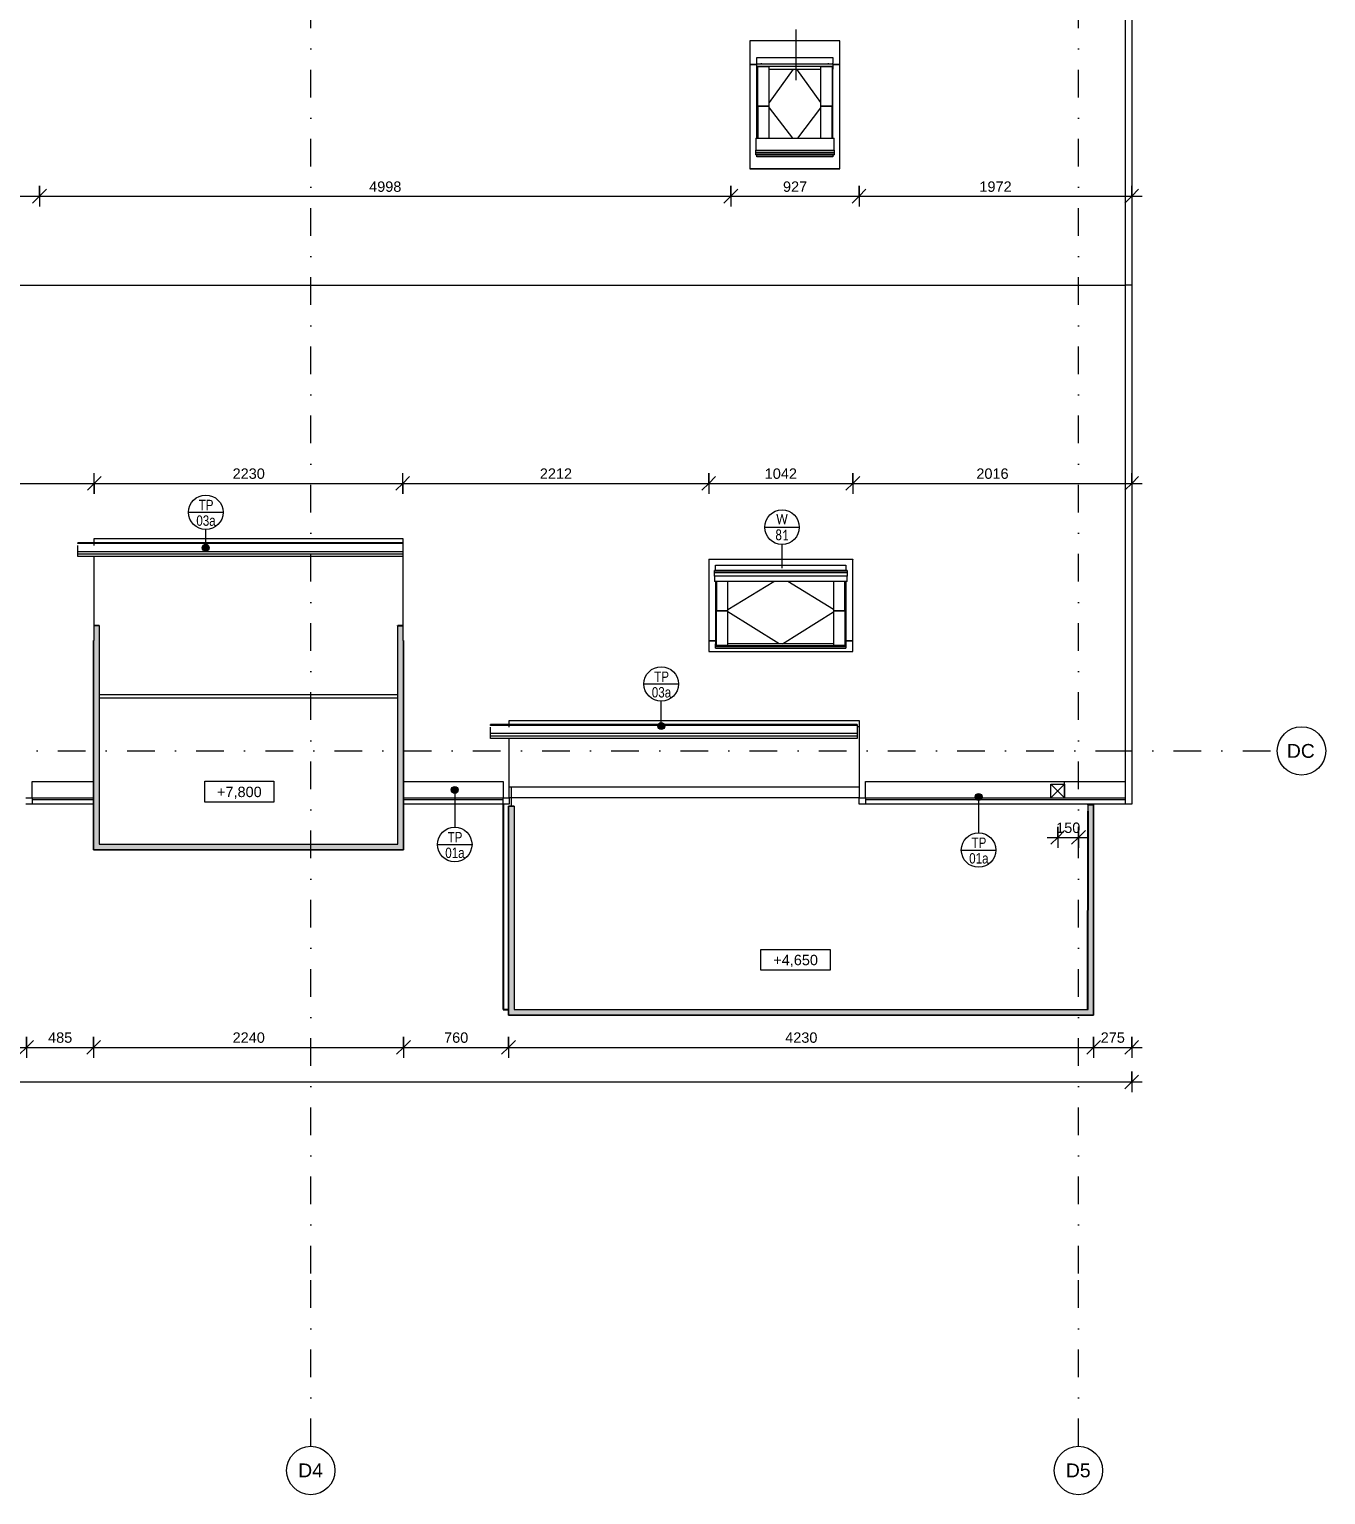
# Model space of a CAD drawing. Header units: millimetres. Extents: x -8084 to 32272, y -1655 to 72403.
# Drawn here: x 14313 to 23686, y 51803 to 62397 of the extents above; entities that cross this region are included whole.
import ezdxf

# ---------------------------------------------------------------- set-up
doc = ezdxf.new("R2010")
doc.units = ezdxf.units.MM
doc.linetypes.add('HA_DashDot_10mm-S3mm', pattern=[500, 200, -150, 0, -150])
for name, color, linetype, lineweight in [('A-____-____-DIMS', 9, 'Continuous', 5), ('A-____-____-DIMS-50', 9, 'Continuous', 5), ('A-AREA-____-OTLN', 9, 'Continuous', 25), ('A-FLOR-____-OTLN', 9, 'Continuous', 9), ('A-FLOR-HRAL-OTLN', 9, 'Continuous', 9), ('A-GENM-____-IDEN', 9, 'Continuous', 9), ('A-GENM-____-OTLN', 9, 'Continuous', 9), ('A-GLAZ-____-IDEN', 9, 'Continuous', 9), ('A-GLAZ-____-OTLN', 9, 'Continuous', 5), ('A-ROOF-____-OTLN', 9, 'Continuous', 9), ('A-WALL-____-OTLN', 9, 'Continuous', 9), ('G-____-____-DIMS', 9, 'Continuous', 5), ('M-HVAC-DUCT-OTLN', 9, 'Continuous', 9), ('S-GRID-____-IDEN', 9, 'Continuous', 9), ('S-GRID-____-OTLN', 9, 'Continuous', 5)]:
    doc.layers.add(name, color=color, linetype=linetype, lineweight=lineweight)
doc.styles.add('Arial', font='arial.ttf', dxfattribs={"height": 100})
doc.styles.add('Arial_1', font='arial.ttf', dxfattribs={"height": 75})
doc.styles.add('Arial_2', font='arial.ttf', dxfattribs={"width": 0.8, "height": 75})
doc.styles.add('Calibri', font='calibri.ttf', dxfattribs={"width": 0.8, "height": 75})
doc.dimstyles.new('Inner_Dimensions', dxfattribs={"dimscale": 304.8, "dimtxt": 76.519455, "dimasz": 0.328084, "dimexe": 0.246063, "dimexo": 0.0625, "dimgap": 0.032808, "dimtad": 1, "dimdec": 0, "dimzin": 0, "dimdsep": 46, "dimtxsty": 'Arial_1', "dimblk1": 'OBLIQUE', "dimblk2": 'OBLIQUE', "dimsah": 1, "dimcen": 0.09, "dimdle": 0.246063, "dimazin": 0, "dimtfac": 1, "dimtdec": 4, "dimtix": 1, "dimtmove": 0, "dimatfit": 3, "dimfxl": 0.246063, "dimfxlon": 1, "dimtvp": 1, "dimtolj": 1, "dimtzin": 0, "dimlwd": 9, "dimlwe": 9, "dimarcsym": 2})
doc.dimstyles.new('Inner_Dimensions_1', dxfattribs={"dimscale": 304.8, "dimtxt": 76.519455, "dimasz": 0.328084, "dimexe": 0.246063, "dimexo": 0.0625, "dimgap": 0.032808, "dimtad": 1, "dimdec": 0, "dimzin": 0, "dimdsep": 46, "dimtxsty": 'Arial_1', "dimblk1": 'OBLIQUE', "dimblk2": 'OBLIQUE', "dimsah": 1, "dimcen": 0.09, "dimdle": 0.246063, "dimazin": 0, "dimtfac": 1, "dimtdec": 4, "dimtix": 1, "dimtmove": 2, "dimatfit": 3, "dimfxl": 0.246063, "dimfxlon": 1, "dimtvp": 1, "dimtolj": 1, "dimtzin": 0, "dimlwd": 9, "dimlwe": 9, "dimarcsym": 2})

# ---------------------------------------------------------------- blocks, each defined once
blk = doc.blocks.new('Top Rail Type - Top Rail_Internal_-1448822-DPS_STŘECHA-D')
at = {"layer": 'A-FLOR-HRAL-OTLN'}
for points in [[(22008, 55270), (22008, 56790), (21968, 56790), (21968, 55310)], [(17778, 55270), (17818, 55310), (17818, 56780), (17778, 56780), (17778, 56105)], [(22008, 55270), (21968, 55310), (17818, 55310), (17778, 55270), (19614, 55270)]]:
    blk.add_hatch(color=256, dxfattribs=at).paths.add_polyline_path(points)
for p, q in [((21968, 56790), (22008, 56790)), ((21968, 55310), (21968, 56790)), ((22008, 56790), (22008, 55270)), ((17778, 56780), (17818, 56780)), ((17778, 55270), (17778, 56780)), ((17818, 56780), (17818, 55310)), ((17818, 55310), (21968, 55310)), ((22008, 55270), (17778, 55270))]:
    blk.add_line(p, q, dxfattribs=at)
blk = doc.blocks.new('Top Rail Type - Top Rail_Internal_-V4-DPS_STŘECHA-D')
at = {"layer": 'A-FLOR-HRAL-OTLN'}
for p, q in [((21968, 56790), (22008, 56790)), ((21968, 55310), (21968, 56790)), ((22008, 55270), (22008, 56790)), ((17818, 56780), (17778, 56780)), ((17778, 56780), (17778, 55270)), ((17818, 56780), (17818, 55310)), ((17818, 55310), (21968, 55310)), ((17778, 55270), (22008, 55270))]:
    blk.add_line(p, q, dxfattribs=at)
blk = doc.blocks.new('Top Rail Type - Top Rail_Internal_-1449002-DPS_STŘECHA-D')
at = {"layer": 'A-FLOR-HRAL-OTLN'}
for points in [[(14778, 56465), (14818, 56505), (14818, 58087), (14783, 58087), (14783, 57979), (14778, 57979), (14778, 56820)], [(17018, 56465), (17018, 57979), (17013, 57979), (17013, 58085), (16978, 58085), (16978, 56505)], [(14804, 56465), (17018, 56465), (16978, 56505), (14818, 56505), (14778, 56465)]]:
    blk.add_hatch(color=256, dxfattribs=at).paths.add_polyline_path(points)
for p, q in [((14783, 58087), (14818, 58087)), ((14818, 58087), (14818, 56505)), ((16978, 58085), (17013, 58085)), ((16978, 56505), (16978, 58085)), ((14778, 56465), (14778, 57979)), ((17018, 57979), (17018, 56465)), ((14818, 56505), (16978, 56505)), ((17018, 56465), (14778, 56465))]:
    blk.add_line(p, q, dxfattribs=at)
blk = doc.blocks.new('Top Rail Type - Top Rail_Internal_-V7-DPS_STŘECHA-D')
at = {"layer": 'A-FLOR-HRAL-OTLN'}
for p, q in [((14818, 58087), (14783, 58087)), ((14818, 58087), (14818, 56505)), ((16978, 58085), (17013, 58085)), ((16978, 56505), (16978, 58085)), ((14778, 57979), (14778, 56465)), ((17018, 56465), (17018, 57979)), ((14818, 56505), (16978, 56505)), ((14778, 56465), (17018, 56465))]:
    blk.add_line(p, q, dxfattribs=at)
blk = doc.blocks.new('HA_GM_Gutter_Balcony - HA_GM_Gutter_Facade TP03-1638688-DPS_STŘECHA-D')
at = {"layer": 'A-GENM-____-OTLN'}
for p, q in [((0, 8), (0, 25)), ((0, 25), (2650, 25)), ((0, -10), (0, 8)), ((0, 8), (2650, 8)), ((2650, 25), (2650, 8)), ((2650, 8), (2650, -10)), ((0, -70), (0, -10)), ((0, -10), (2650, -10)), ((0, -75), (0, -70)), ((0, -70), (2650, -70)), ((0, -75), (2650, -75)), ((2650, -10), (2650, -56)), ((2650, -70), (2650, -75))]:
    blk.add_line(p, q, dxfattribs=at)
blk = doc.blocks.new('HA_GM_Gutter_Balcony - HA_GM_Gutter_Facade TP03-1639428-DPS_STŘECHA-D')
at = {"layer": 'A-GENM-____-OTLN'}
for p, q in [((0, 8), (0, 25)), ((0, 25), (2350, 25)), ((0, -10), (0, 8)), ((0, 8), (2350, 8)), ((2350, 25), (2350, 8)), ((2350, 8), (2350, -10)), ((0, -56), (0, -10)), ((0, -10), (2350, -10)), ((0, -75), (0, -70)), ((0, -70), (2350, -70)), ((0, -75), (2350, -75)), ((2350, -10), (2350, -56)), ((2350, -70), (2350, -75))]:
    blk.add_line(p, q, dxfattribs=at)
blk = doc.blocks.new('Roof-Windows_VELUX_GLL_1061 - CK02-1755538-DPS_STŘECHA-D')
at = {"layer": 'A-GLAZ-____-OTLN'}
for p, q in [((-3995, 62313), (-3995, 62142)), ((-3345, 62313), (-3995, 62313)), ((-3345, 62142), (-3345, 62313)), ((-3945, 62192), (-3395, 62192)), ((-3945, 62191), (-3945, 62192)), ((-3945, 62153), (-3945, 62191)), ((-3395, 62192), (-3395, 62191)), ((-3395, 62191), (-3395, 62153)), ((-3995, 62142), (-3995, 61389)), ((-3945, 62142), (-3995, 62142)), ((-3995, 62142), (-3945, 62142)), ((-3945, 62146), (-3945, 62153)), ((-3945, 62131), (-3945, 62146)), ((-3945, 62146), (-3395, 62146)), ((-3945, 62123), (-3945, 62131)), ((-3945, 62131), (-3395, 62131)), ((-3945, 62109), (-3945, 62123)), ((-3945, 62109), (-3939, 62109)), ((-3945, 61609), (-3945, 62109)), ((-3939, 62128), (-3855, 62128)), ((-3939, 61842), (-3939, 62128)), ((-3912, 62146), (-3912, 62153)), ((-3855, 61842), (-3855, 62128)), ((-3855, 62109), (-3485, 62109)), ((-3682, 62109), (-3855, 61867)), ((-3658, 62109), (-3485, 61867)), ((-3485, 62128), (-3401, 62128)), ((-3485, 62128), (-3485, 61842)), ((-3428, 62146), (-3428, 62153)), ((-3401, 62128), (-3401, 61842)), ((-3401, 62109), (-3395, 62109)), ((-3395, 62146), (-3395, 62153)), ((-3395, 62146), (-3395, 62131)), ((-3345, 62142), (-3395, 62142)), ((-3395, 62142), (-3345, 62142)), ((-3395, 62131), (-3395, 62123)), ((-3395, 62123), (-3395, 62109)), ((-3395, 61609), (-3395, 62109)), ((-3345, 61389), (-3345, 62142)), ((-3855, 61842), (-3939, 61842)), ((-3939, 61842), (-3855, 61842)), ((-3939, 61842), (-3939, 61609)), ((-3855, 61609), (-3855, 61842)), ((-3855, 61829), (-3688, 61609)), ((-3485, 61829), (-3652, 61609)), ((-3401, 61842), (-3485, 61842)), ((-3485, 61842), (-3401, 61842)), ((-3485, 61842), (-3485, 61609)), ((-3401, 61609), (-3401, 61842)), ((-3953, 61609), (-3387, 61609)), ((-3953, 61609), (-3953, 61522)), ((-3387, 61522), (-3387, 61609)), ((-3953, 61522), (-3387, 61522)), ((-3953, 61509), (-3953, 61522)), ((-3953, 61497), (-3953, 61509)), ((-3953, 61509), (-3387, 61509)), ((-3953, 61490), (-3953, 61497)), ((-3953, 61497), (-3387, 61497)), ((-3953, 61490), (-3387, 61490)), ((-3945, 61475), (-3945, 61490)), ((-3395, 61475), (-3945, 61475)), ((-3395, 61490), (-3395, 61475)), ((-3387, 61522), (-3387, 61509)), ((-3387, 61509), (-3387, 61497)), ((-3387, 61497), (-3387, 61490)), ((-3995, 61389), (-3345, 61389)), ((-3995, 61387), (-3995, 61389)), ((-3345, 61387), (-3995, 61387)), ((-3345, 61387), (-3345, 61389))]:
    blk.add_line(p, q, dxfattribs=at)
blk = doc.blocks.new('Roof-Windows_VELUX_GLL_1061 - PK08-1755427-DPS_STŘECHA-D')
at = {"layer": 'A-GLAZ-____-OTLN'}
for p, q in [((19225, 58567), (20267, 58567)), ((19225, 58567), (19225, 58563)), ((20267, 58563), (19225, 58563)), ((19225, 58563), (19225, 57977)), ((19267, 58472), (19267, 58485)), ((20225, 58485), (19267, 58485)), ((19275, 58524), (20217, 58524)), ((19275, 58485), (19275, 58524)), ((20217, 58524), (20217, 58485)), ((20225, 58485), (20225, 58472)), ((20267, 58567), (20267, 58563)), ((20267, 57977), (20267, 58563)), ((19267, 58467), (19267, 58472)), ((20225, 58472), (19267, 58472)), ((19267, 58443), (19267, 58467)), ((20225, 58467), (19267, 58467)), ((20225, 58443), (19267, 58443)), ((19267, 58443), (19267, 58404)), ((20225, 58404), (19267, 58404)), ((19275, 58404), (19275, 57953)), ((19281, 58404), (19281, 58192)), ((19364, 58202), (19695, 58404)), ((19364, 58192), (19364, 58404)), ((20127, 58202), (19796, 58404)), ((20127, 58404), (20127, 58192)), ((20210, 58192), (20210, 58404)), ((20217, 58404), (20217, 57953)), ((20225, 58472), (20225, 58467)), ((20225, 58467), (20225, 58443)), ((20225, 58404), (20225, 58443)), ((19281, 58192), (19364, 58192)), ((19281, 57941), (19281, 58192)), ((19364, 58192), (19281, 58192)), ((19364, 57941), (19364, 58192)), ((19734, 57953), (19364, 58185)), ((19758, 57953), (20127, 58185)), ((20127, 58192), (20210, 58192)), ((20127, 58192), (20127, 57941)), ((20210, 58192), (20127, 58192)), ((20210, 58192), (20210, 57941)), ((19225, 57977), (19275, 57977)), ((19275, 57977), (19225, 57977)), ((19225, 57977), (19225, 57899)), ((19275, 57945), (19275, 57953)), ((19281, 57953), (19275, 57953)), ((20127, 57953), (19364, 57953)), ((20217, 57953), (20210, 57953)), ((20217, 57977), (20267, 57977)), ((20267, 57977), (20217, 57977)), ((20217, 57953), (20217, 57945)), ((20267, 57899), (20267, 57977)), ((19225, 57899), (20267, 57899)), ((19275, 57940), (19275, 57945)), ((19275, 57933), (19275, 57940)), ((20217, 57940), (19275, 57940)), ((19275, 57924), (19275, 57933)), ((20217, 57933), (19275, 57933)), ((19275, 57924), (20217, 57924)), ((19364, 57941), (19281, 57941)), ((20210, 57941), (20127, 57941)), ((20217, 57945), (20217, 57940)), ((20217, 57940), (20217, 57933)), ((20217, 57933), (20217, 57924))]:
    blk.add_line(p, q, dxfattribs=at)
blk = doc.blocks.new('Grid - Radius 3_5mm-353793-DPS_STŘECHA-D')
at = {"layer": 'S-GRID-____-IDEN'}
blk.add_circle((0, 0), 3.5, dxfattribs=at)
blk = doc.blocks.new('Spot Elevations - Generic-448778-DPS_STŘECHA-D')
at = {"layer": 'G-____-____-DIMS', "lineweight": 9}
for p, q in [((-5, 0), (-5, 3)), ((-5, 3), (5, 3)), ((5, 3), (5, 0)), ((5, 0), (-5, 0))]:
    blk.add_line(p, q, dxfattribs=at)
blk = doc.blocks.new('HA_TAG_WD - Type Mark-1512533-DPS_STŘECHA-D')
at = {"layer": 'A-GLAZ-____-IDEN'}
blk.add_line((-2.5, 0), (2.5, 0), dxfattribs=at)
blk.add_circle((0, 0), 2.5, dxfattribs=at)
blk = doc.blocks.new('DIMBLOCK24-DPS_STŘECHA-D')
at = {"layer": 'A-____-____-DIMS-50', "lineweight": 9}
for p, q in [((13460, 61265), (13460, 61115)), ((13460, 61190), (13460, 61265)), ((13460, 61190), (13510, 61240)), ((14387, 61265), (14387, 61115)), ((14387, 61190), (14387, 61265)), ((14387, 61190), (14437, 61240)), ((13460, 61190), (13410, 61140)), ((13460, 61190), (14387, 61190)), ((14387, 61190), (14337, 61140))]:
    blk.add_line(p, q, dxfattribs=at)
at = {"layer": 'A-____-____-DIMS-50', "color": 0, "lineweight": 9, "insert": (13837, 61297), "char_height": 75, "width": 207.66, "attachment_point": 1, "line_spacing_factor": 0.941778, "style": 'Arial_1'}
blk.add_mtext('927', dxfattribs=at)
blk = doc.blocks.new('_Oblique')
at = {"color": 0, "linetype": 'ByBlock', "lineweight": -2}
blk.add_line((-0.5, -0.5), (0.5, 0.5), dxfattribs=at)
blk = doc.blocks.new('DIMBLOCK25-DPS_STŘECHA-D')
at = {"layer": 'A-____-____-DIMS-50', "lineweight": 9}
for p, q in [((14387, 61265), (14387, 61115)), ((14387, 61190), (14387, 61265)), ((14387, 61190), (14437, 61240)), ((19385, 61265), (19385, 61115)), ((19385, 61190), (19385, 61265)), ((19385, 61190), (19435, 61240)), ((14387, 61190), (14337, 61140)), ((14387, 61190), (19385, 61190)), ((19385, 61190), (19335, 61140))]:
    blk.add_line(p, q, dxfattribs=at)
at = {"layer": 'A-____-____-DIMS-50', "color": 0, "lineweight": 9, "insert": (16770, 61297), "char_height": 75, "width": 276.88, "attachment_point": 1, "line_spacing_factor": 0.941778, "style": 'Arial_1'}
blk.add_mtext('4998', dxfattribs=at)
blk = doc.blocks.new('DIMBLOCK26-DPS_STŘECHA-D')
at = {"layer": 'A-____-____-DIMS-50', "lineweight": 9}
for p, q in [((19385, 61265), (19385, 61115)), ((19385, 61190), (19385, 61265)), ((19385, 61190), (19435, 61240)), ((20312, 61265), (20312, 61115)), ((20312, 61190), (20312, 61265)), ((20312, 61190), (20362, 61240)), ((19385, 61190), (19335, 61140)), ((19385, 61190), (20312, 61190)), ((20312, 61190), (20262, 61140))]:
    blk.add_line(p, q, dxfattribs=at)
at = {"layer": 'A-____-____-DIMS-50', "color": 0, "lineweight": 9, "insert": (19762, 61297), "char_height": 75, "width": 207.66, "attachment_point": 1, "line_spacing_factor": 0.941778, "style": 'Arial_1'}
blk.add_mtext('927', dxfattribs=at)
blk = doc.blocks.new('DIMBLOCK27-DPS_STŘECHA-D')
at = {"layer": 'A-____-____-DIMS-50', "lineweight": 9}
for p, q in [((20312, 61265), (20312, 61115)), ((20312, 61190), (20312, 61265)), ((20312, 61190), (20362, 61240)), ((22283, 61265), (22283, 61115)), ((22283, 61190), (22283, 61265)), ((22283, 61190), (22333, 61240)), ((20312, 61190), (20262, 61140)), ((20312, 61190), (22358, 61190)), ((22283, 61190), (22233, 61140))]:
    blk.add_line(p, q, dxfattribs=at)
at = {"layer": 'A-____-____-DIMS-50', "color": 0, "lineweight": 9, "insert": (21182, 61297), "char_height": 75, "width": 276.88, "attachment_point": 1, "line_spacing_factor": 0.941778, "style": 'Arial_1'}
blk.add_mtext('1972', dxfattribs=at)
blk = doc.blocks.new('DIMBLOCK39-DPS_STŘECHA-D')
at = {"layer": 'A-____-____-DIMS-50', "lineweight": 9}
for p, q in [((12297, 59114), (12247, 59064)), ((12297, 59189), (12297, 59039)), ((12297, 59114), (12297, 59189)), ((12297, 59114), (12347, 59164)), ((12297, 59114), (14783, 59114)), ((14783, 59114), (14733, 59064)), ((14783, 59039), (14783, 59189)), ((14783, 59114), (14833, 59164)), ((14783, 59114), (14783, 59039))]:
    blk.add_line(p, q, dxfattribs=at)
at = {"layer": 'A-____-____-DIMS-50', "color": 0, "lineweight": 9, "insert": (13425, 59222), "char_height": 75, "width": 276.88, "attachment_point": 1, "line_spacing_factor": 0.941778, "style": 'Arial_1'}
blk.add_mtext('2486', dxfattribs=at)
blk = doc.blocks.new('DIMBLOCK40-DPS_STŘECHA-D')
at = {"layer": 'A-____-____-DIMS-50', "lineweight": 9}
for p, q in [((14783, 59114), (14733, 59064)), ((14783, 59039), (14783, 59189)), ((14783, 59114), (14833, 59164)), ((14783, 59114), (17013, 59114)), ((14783, 59114), (14783, 59039)), ((17013, 59114), (16963, 59064)), ((17013, 59039), (17013, 59189)), ((17013, 59114), (17063, 59164)), ((17013, 59114), (17013, 59039))]:
    blk.add_line(p, q, dxfattribs=at)
at = {"layer": 'A-____-____-DIMS-50', "color": 0, "lineweight": 9, "insert": (15783, 59222), "char_height": 75, "width": 276.88, "attachment_point": 1, "line_spacing_factor": 0.941778, "style": 'Arial_1'}
blk.add_mtext('2230', dxfattribs=at)
blk = doc.blocks.new('DIMBLOCK41-DPS_STŘECHA-D')
at = {"layer": 'A-____-____-DIMS-50', "lineweight": 9}
for p, q in [((17013, 59114), (16963, 59064)), ((17013, 59039), (17013, 59189)), ((17013, 59114), (17063, 59164)), ((17013, 59114), (19225, 59114)), ((17013, 59114), (17013, 59039)), ((19225, 59114), (19175, 59064)), ((19225, 59189), (19225, 59039)), ((19225, 59114), (19225, 59189)), ((19225, 59114), (19275, 59164))]:
    blk.add_line(p, q, dxfattribs=at)
at = {"layer": 'A-____-____-DIMS-50', "color": 0, "lineweight": 9, "insert": (18004, 59222), "char_height": 75, "width": 276.88, "attachment_point": 1, "line_spacing_factor": 0.941778, "style": 'Arial_1'}
blk.add_mtext('2212', dxfattribs=at)
blk = doc.blocks.new('DIMBLOCK42-DPS_STŘECHA-D')
at = {"layer": 'A-____-____-DIMS-50', "lineweight": 9}
for p, q in [((19225, 59114), (19175, 59064)), ((19225, 59189), (19225, 59039)), ((19225, 59114), (19225, 59189)), ((19225, 59114), (19275, 59164)), ((19225, 59114), (20267, 59114)), ((20267, 59114), (20217, 59064)), ((20267, 59189), (20267, 59039)), ((20267, 59114), (20267, 59189)), ((20267, 59114), (20317, 59164))]:
    blk.add_line(p, q, dxfattribs=at)
at = {"layer": 'A-____-____-DIMS-50', "color": 0, "lineweight": 9, "insert": (19630, 59222), "char_height": 75, "width": 276.88, "attachment_point": 1, "line_spacing_factor": 0.941778, "style": 'Arial_1'}
blk.add_mtext('1042', dxfattribs=at)
blk = doc.blocks.new('DIMBLOCK43-DPS_STŘECHA-D')
at = {"layer": 'A-____-____-DIMS-50', "lineweight": 9}
for p, q in [((20267, 59114), (20217, 59064)), ((20267, 59189), (20267, 59039)), ((20267, 59114), (20267, 59189)), ((20267, 59114), (20317, 59164)), ((20267, 59114), (22358, 59114)), ((22283, 59114), (22233, 59064)), ((22283, 59189), (22283, 59039)), ((22283, 59114), (22283, 59189)), ((22283, 59114), (22333, 59164))]:
    blk.add_line(p, q, dxfattribs=at)
at = {"layer": 'A-____-____-DIMS-50', "color": 0, "lineweight": 9, "insert": (21160, 59222), "char_height": 75, "width": 276.88, "attachment_point": 1, "line_spacing_factor": 0.941778, "style": 'Arial_1'}
blk.add_mtext('2016', dxfattribs=at)
blk = doc.blocks.new('DIMBLOCK53-DPS_STŘECHA-D')
at = {"layer": 'A-____-____-DIMS-50', "lineweight": 9}
for p, q in [((9978, 55112), (9978, 54962)), ((9978, 55037), (9978, 55112)), ((14293, 55112), (14293, 54962)), ((14293, 55037), (14293, 55112)), ((9978, 55037), (9928, 54987)), ((9978, 55037), (10028, 55087)), ((9978, 55037), (14293, 55037)), ((14293, 55037), (14243, 54987)), ((14293, 55037), (14343, 55087))]:
    blk.add_line(p, q, dxfattribs=at)
at = {"layer": 'A-____-____-DIMS-50', "color": 0, "lineweight": 9, "insert": (12020, 55145), "char_height": 75, "width": 276.88, "attachment_point": 1, "line_spacing_factor": 0.941778, "style": 'Arial_1'}
blk.add_mtext('4315', dxfattribs=at)
blk = doc.blocks.new('DIMBLOCK54-DPS_STŘECHA-D')
at = {"layer": 'A-____-____-DIMS-50', "lineweight": 9}
for p, q in [((14293, 55112), (14293, 54962)), ((14293, 55037), (14293, 55112)), ((14778, 55112), (14778, 54962)), ((14778, 55037), (14778, 55112)), ((14293, 55037), (14243, 54987)), ((14293, 55037), (14343, 55087)), ((14293, 55037), (14778, 55037)), ((14778, 55037), (14728, 54987)), ((14778, 55037), (14828, 55087))]:
    blk.add_line(p, q, dxfattribs=at)
at = {"layer": 'A-____-____-DIMS-50', "color": 0, "lineweight": 9, "insert": (14449, 55145), "char_height": 75, "width": 207.66, "attachment_point": 1, "line_spacing_factor": 0.941778, "style": 'Arial_1'}
blk.add_mtext('485', dxfattribs=at)
blk = doc.blocks.new('DIMBLOCK55-DPS_STŘECHA-D')
at = {"layer": 'A-____-____-DIMS-50', "lineweight": 9}
for p, q in [((14778, 55112), (14778, 54962)), ((14778, 55037), (14778, 55112)), ((17018, 55112), (17018, 54962)), ((17018, 55037), (17018, 55112)), ((14778, 55037), (14728, 54987)), ((14778, 55037), (14828, 55087)), ((14778, 55037), (17018, 55037)), ((17018, 55037), (16968, 54987)), ((17018, 55037), (17068, 55087))]:
    blk.add_line(p, q, dxfattribs=at)
at = {"layer": 'A-____-____-DIMS-50', "color": 0, "lineweight": 9, "insert": (15783, 55145), "char_height": 75, "width": 276.88, "attachment_point": 1, "line_spacing_factor": 0.941778, "style": 'Arial_1'}
blk.add_mtext('2240', dxfattribs=at)
blk = doc.blocks.new('DIMBLOCK56-DPS_STŘECHA-D')
at = {"layer": 'A-____-____-DIMS-50', "lineweight": 9}
for p, q in [((17018, 55112), (17018, 54962)), ((17018, 55037), (17018, 55112)), ((17778, 55112), (17778, 54962)), ((17778, 55037), (17778, 55112)), ((17018, 55037), (16968, 54987)), ((17018, 55037), (17068, 55087)), ((17018, 55037), (17778, 55037)), ((17778, 55037), (17728, 54987)), ((17778, 55037), (17828, 55087))]:
    blk.add_line(p, q, dxfattribs=at)
at = {"layer": 'A-____-____-DIMS-50', "color": 0, "lineweight": 9, "insert": (17312, 55145), "char_height": 75, "width": 207.66, "attachment_point": 1, "line_spacing_factor": 0.941778, "style": 'Arial_1'}
blk.add_mtext('760', dxfattribs=at)
blk = doc.blocks.new('DIMBLOCK57-DPS_STŘECHA-D')
at = {"layer": 'A-____-____-DIMS-50', "lineweight": 9}
for p, q in [((17778, 55112), (17778, 54962)), ((17778, 55037), (17778, 55112)), ((22008, 55112), (22008, 54962)), ((22008, 55037), (22008, 55112)), ((17778, 55037), (17728, 54987)), ((17778, 55037), (17828, 55087)), ((17778, 55037), (22008, 55037)), ((22008, 55037), (21958, 54987)), ((22008, 55037), (22058, 55087))]:
    blk.add_line(p, q, dxfattribs=at)
at = {"layer": 'A-____-____-DIMS-50', "color": 0, "lineweight": 9, "insert": (19778, 55145), "char_height": 75, "width": 276.88, "attachment_point": 1, "line_spacing_factor": 0.941778, "style": 'Arial_1'}
blk.add_mtext('4230', dxfattribs=at)
blk = doc.blocks.new('DIMBLOCK58-DPS_STŘECHA-D')
at = {"layer": 'A-____-____-DIMS-50', "lineweight": 9}
for p, q in [((22008, 55112), (22008, 54962)), ((22008, 55037), (22008, 55112)), ((22283, 55112), (22283, 54962)), ((22283, 55037), (22283, 55112)), ((22008, 55037), (21958, 54987)), ((22008, 55037), (22058, 55087)), ((22008, 55037), (22358, 55037)), ((22283, 55037), (22233, 54987)), ((22283, 55037), (22333, 55087))]:
    blk.add_line(p, q, dxfattribs=at)
at = {"layer": 'A-____-____-DIMS-50', "color": 0, "lineweight": 9, "insert": (22059, 55145), "char_height": 75, "width": 207.66, "attachment_point": 1, "line_spacing_factor": 0.941778, "style": 'Arial_1'}
blk.add_mtext('275', dxfattribs=at)
blk = doc.blocks.new('DIMBLOCK59-DPS_STŘECHA-D')
at = {"layer": 'A-____-____-DIMS-50', "lineweight": 9}
for p, q in [((-5862, 54787), (22358, 54787)), ((-5787, 54787), (-5837, 54737)), ((-5787, 54862), (-5787, 54712)), ((-5787, 54787), (-5787, 54862)), ((-5787, 54787), (-5737, 54837)), ((22283, 54787), (22233, 54737)), ((22283, 54862), (22283, 54712)), ((22283, 54787), (22283, 54862)), ((22283, 54787), (22333, 54837))]:
    blk.add_line(p, q, dxfattribs=at)
at = {"layer": 'A-____-____-DIMS-50', "color": 0, "lineweight": 9, "insert": (8275, 54895), "char_height": 75, "width": 346.1, "attachment_point": 1, "line_spacing_factor": 0.941778, "style": 'Arial_1'}
blk.add_mtext('28070', dxfattribs=at)
blk = doc.blocks.new('HA_TAG_GM_Products - Generic-588599-DPS_STŘECHA-D')
at = {"layer": 'A-GENM-____-IDEN'}
blk.add_line((-2.5, 0), (2.5, 0), dxfattribs=at)
blk.add_circle((0, 0), 2.5, dxfattribs=at)
blk = doc.blocks.new('DIMBLOCK66-DPS_STŘECHA-D')
at = {"layer": 'A-____-____-DIMS-50', "lineweight": 9}
for p, q in [((21748, 56630), (21748, 56480)), ((21748, 56555), (21748, 56630)), ((21748, 56555), (21798, 56605)), ((21898, 56630), (21898, 56480)), ((21898, 56555), (21898, 56630)), ((21898, 56555), (21948, 56605)), ((21673, 56555), (21973, 56555)), ((21748, 56555), (21698, 56505)), ((21898, 56555), (21848, 56505))]:
    blk.add_line(p, q, dxfattribs=at)
at = {"layer": 'A-____-____-DIMS-50', "color": 0, "lineweight": 9, "insert": (21737, 56662), "char_height": 75, "width": 207.66, "attachment_point": 1, "line_spacing_factor": 0.941778, "style": 'Arial_1'}
blk.add_mtext('150', dxfattribs=at)

msp = doc.modelspace()

# ---------------------------------------------------------------- hatches: boundary and pattern name
at = {"layer": 'A-GENM-____-IDEN'}
h = msp.add_hatch(color=256, dxfattribs=at)
edge = h.paths.add_edge_path()
edge.add_arc((15589, 58648.8), 25, 0, 360)
h = msp.add_hatch(color=256, dxfattribs=at)
edge = h.paths.add_edge_path()
edge.add_arc((18881.9, 57359.1), 25, 0, 360)
h = msp.add_hatch(color=256, dxfattribs=at)
edge = h.paths.add_edge_path()
edge.add_arc((17388.8, 56898.4), 25, 0, 360)
h = msp.add_hatch(color=256, dxfattribs=at)
edge = h.paths.add_edge_path()
edge.add_arc((21176.4, 56847.1), 25, 0, 360)

# ---------------------------------------------------------------- linework, layer by layer
at = {"layer": 'A-AREA-____-OTLN'}
for p, q in [((16978.2, 58084.9), (16978.2, 58087.2)), ((16978.2, 58087.2), (17013.2, 58087.2)), ((17738.2, 56794.9), (17738.2, 55309.9)), ((21968.2, 56789.9), (21968.2, 56794.9)), ((21966.2, 55309.9), (21968.2, 56743.4)), ((17738.2, 55309.9), (17778.2, 55309.9))]:
    msp.add_line(p, q, dxfattribs=at)
at = {"layer": 'A-FLOR-____-OTLN'}
for p, q in [((16978.2, 57584.9), (14818.2, 57584.9)), ((14818.2, 57564.9), (16978.2, 57564.9)), ((17783.2, 56919.9), (20313.2, 56919.9)), ((17798.2, 56779.9), (17798.2, 56919.9)), ((20313.2, 56839.9), (17783.2, 56839.9)), ((21988.2, 56789.9), (21988.2, 56794.9))]:
    msp.add_line(p, q, dxfattribs=at)
at = {"layer": 'A-GENM-____-IDEN'}
for p, q in [((15589, 58648.8), (15589, 58780.1)), ((18881.9, 57359.1), (18881.9, 57539)), ((17388.8, 56898.4), (17388.8, 56628.5)), ((21176.4, 56847.1), (21176.4, 56588.5))]:
    msp.add_line(p, q, dxfattribs=at)
for centre in [(15589, 58648.8), (18881.9, 57359.1), (17388.8, 56898.4), (21176.4, 56847.1)]:
    msp.add_circle(centre, 25, dxfattribs=at)
at = {"layer": 'A-GLAZ-____-IDEN'}
for p, q in [((19857.1, 62029.6), (19857.1, 62395.7)), ((19755.2, 58501.3), (19755.2, 58669.9))]:
    msp.add_line(p, q, dxfattribs=at)
at = {"layer": 'A-ROOF-____-OTLN'}
for p, q in [((-5756.8, 60548.2), (22238.2, 60548.2)), ((14783.2, 58714.9), (17013.2, 58714.9)), ((14783.2, 58684.9), (14783.2, 58714.9)), ((17013.2, 58714.9), (17013.2, 58684.9)), ((14783.2, 58665.8), (14783.2, 58679.9)), ((14783.2, 57979.1), (14783.2, 58584.8)), ((17013.2, 58679.9), (17013.2, 58665.8)), ((17013.2, 58584.8), (17013.2, 57979.1)), ((17783.2, 57369.9), (17783.2, 57399.9)), ((17783.2, 57399.9), (20313.2, 57399.9)), ((17783.2, 57350.8), (17783.2, 57364.9)), ((20313.2, 57399.9), (20313.2, 56839.9)), ((17783.2, 56839.9), (17783.2, 57269.8)), ((14333.2, 56839.9), (14333.2, 56959.9)), ((14333.2, 56959.9), (14778.2, 56959.9)), ((17018.2, 56959.9), (17738.2, 56959.9)), ((17738.2, 56959.9), (17738.2, 56839.9)), ((20358.2, 56839.9), (20358.2, 56959.9)), ((20358.2, 56959.9), (22238.2, 56959.9)), ((14288.2, 56839.9), (14333.2, 56839.9)), ((17738.2, 56839.9), (17783.2, 56839.9)), ((20313.2, 56839.9), (20358.2, 56839.9))]:
    msp.add_line(p, q, dxfattribs=at)
at = {"layer": 'A-WALL-____-OTLN'}
for p, q in [((22238.2, 56794.9), (22238.2, 69214.9)), ((22283.2, 69214.9), (22283.2, 56794.9)), ((22283.2, 60548.2), (22238.2, 60548.2)), ((20313.2, 57354.9), (20298.2, 57354.9)), ((21798.2, 56839.9), (21798.2, 56959.9)), ((14778.2, 56794.9), (14288.2, 56794.9)), ((14333.2, 56839.9), (14778.2, 56839.9)), ((14333.2, 56839.9), (14333.2, 56794.9)), ((14778.2, 56827.4), (14333.2, 56827.4)), ((17018.2, 56839.9), (17738.2, 56839.9)), ((17738.2, 56827.4), (17018.2, 56827.4)), ((17783.2, 56794.9), (17018.2, 56794.9)), ((17738.2, 56794.9), (17738.2, 56839.9)), ((17783.2, 56839.9), (17783.2, 56794.9)), ((20313.2, 56794.9), (20313.2, 56839.9)), ((22283.2, 56794.9), (20313.2, 56794.9)), ((20358.2, 56839.9), (22238.2, 56839.9)), ((20358.2, 56839.9), (20358.2, 56794.9)), ((22238.2, 56827.4), (20358.2, 56827.4))]:
    msp.add_line(p, q, dxfattribs=at)
at = {"layer": 'M-HVAC-DUCT-OTLN', "lineweight": 5}
for p, q in [((21697.9, 56939.5), (21797.5, 56839.9)), ((21697.9, 56939.5), (21797.9, 56939.5)), ((21697.9, 56839.9), (21697.9, 56939.5)), ((21698.3, 56839.9), (21797.9, 56939.5)), ((21797.9, 56939.5), (21797.9, 56839.9))]:
    msp.add_line(p, q, dxfattribs=at)
at = {"layer": 'S-GRID-____-OTLN', "linetype": 'HA_DashDot_10mm-S3mm', "lineweight": 9}
for p, q in [((16348.2, 53402.9), (16348.2, 70803)), ((21898.2, 53402.9), (21898.2, 70803)), ((-6484.4, 57179.9), (22085.6, 57179.9)), ((22085.6, 57179.9), (23335.6, 57179.9)), ((16348.2, 52152.9), (16348.2, 53402.9)), ((21898.2, 52152.9), (21898.2, 53402.9))]:
    msp.add_line(p, q, dxfattribs=at)

# ---------------------------------------------------------------- block references
at = {"layer": 'A-FLOR-HRAL-OTLN'}
for name in ['Top Rail Type - Top Rail_Internal_-1449002-DPS_STŘECHA-D', 'Top Rail Type - Top Rail_Internal_-V7-DPS_STŘECHA-D', 'Top Rail Type - Top Rail_Internal_-1448822-DPS_STŘECHA-D', 'Top Rail Type - Top Rail_Internal_-V4-DPS_STŘECHA-D']:
    msp.add_blockref(name, (0, 0), dxfattribs=at)
at = {"layer": 'A-GENM-____-IDEN', "xscale": 49.99999999999998, "yscale": 49.99999999999998, "zscale": 49.99999999999998}
for p in [(15589, 58905.1), (18881.9, 57664), (17388.8, 56503.5), (21176.4, 56463.5)]:
    msp.add_blockref('HA_TAG_GM_Products - Generic-588599-DPS_STŘECHA-D', p, dxfattribs=at)
at = {"layer": 'A-GENM-____-OTLN', "rotation": 180}
for name, p in [('HA_GM_Gutter_Balcony - HA_GM_Gutter_Facade TP03-1639428-DPS_STŘECHA-D', (17013.2, 58609.9)), ('HA_GM_Gutter_Balcony - HA_GM_Gutter_Facade TP03-1638688-DPS_STŘECHA-D', (20298.2, 57294.9))]:
    msp.add_blockref(name, p, dxfattribs=at)
at = {"layer": 'A-GLAZ-____-IDEN', "xscale": 49.99999999999998, "yscale": 49.99999999999998, "zscale": 49.99999999999998}
msp.add_blockref('HA_TAG_WD - Type Mark-1512533-DPS_STŘECHA-D', (19755.2, 58797.2), dxfattribs=at)
at = {"layer": 'A-GLAZ-____-OTLN'}
for name, p in [('Roof-Windows_VELUX_GLL_1061 - CK02-1755538-DPS_STŘECHA-D', (23518.2, 0)), ('Roof-Windows_VELUX_GLL_1061 - PK08-1755427-DPS_STŘECHA-D', (0, 0))]:
    msp.add_blockref(name, p, dxfattribs=at)
at = {"layer": 'G-____-____-DIMS', "lineweight": 9, "xscale": 49.99999999999998, "yscale": 49.99999999999998, "zscale": 49.99999999999998}
for p in [(15831.1, 56810.2), (19852.7, 55594.9)]:
    msp.add_blockref('Spot Elevations - Generic-448778-DPS_STŘECHA-D', p, dxfattribs=at)
at = {"layer": 'S-GRID-____-IDEN', "xscale": 49.99999999999998, "yscale": 49.99999999999998, "zscale": 49.99999999999998, "rotation": 269.9999999999996}
msp.add_blockref('Grid - Radius 3_5mm-353793-DPS_STŘECHA-D', (23510.6, 57179.9), dxfattribs=at)
at = {"layer": 'S-GRID-____-IDEN', "xscale": 49.99999999999998, "yscale": 49.99999999999998, "zscale": 49.99999999999998}
for p in [(16348.2, 51977.9), (21898.2, 51977.9)]:
    msp.add_blockref('Grid - Radius 3_5mm-353793-DPS_STŘECHA-D', p, dxfattribs=at)

# ---------------------------------------------------------------- texts
at = {"layer": 'A-GENM-____-IDEN', "lineweight": 5, "char_height": 75, "attachment_point": 1, "style": 'Arial_2'}
for s, insert, width in [('TP', (15538, 58995.2), 128.27), ('03a', (15520.8, 58882.5), 169.958), ('TP', (18830.9, 57754.1), 128.27), ('03a', (18813.7, 57641.3), 169.958), ('TP', (17337.7, 56593.6), 128.27), ('01a', (17320.5, 56480.9), 169.958), ('TP', (21125.4, 56553.6), 128.27), ('01a', (21108.2, 56440.9), 169.958)]:
    msp.add_mtext(s, dxfattribs=dict(at, insert=insert, width=width))
at = {"layer": 'A-GLAZ-____-IDEN', "lineweight": 5, "char_height": 75, "attachment_point": 1, "style": 'Calibri'}
for s, insert, width in [('W', (19713.4, 58892.5), 105.823), ('81', (19706.8, 58778.2), 121.856)]:
    msp.add_mtext(s, dxfattribs=dict(at, insert=insert, width=width))
at = {"layer": 'S-GRID-____-IDEN', "lineweight": 5, "char_height": 100, "attachment_point": 1, "style": 'Arial'}
for s, insert, width in [('DC', (23405.1, 57230), 248.523), ('D4', (16257.3, 52028.6), 220.464), ('D5', (21807.3, 52028.6), 220.464)]:
    msp.add_mtext(s, dxfattribs=dict(at, insert=insert, width=width))

# ---------------------------------------------------------------- dimensions: what is measured, and where the dimension line sits
at = {"layer": 'A-____-____-DIMS', "lineweight": 9}
for base, p1, p2, override, picture, middle in [((14386.7, 61189.9), (13459.7, 61264.9), (14386.7, 61264.9), {"dimpost": '<>', "dimfxl": 926.999999}, 'DIMBLOCK24-DPS_STŘECHA-D', (13923.2, 61238.2)), ((19384.7, 61189.9), (14386.7, 61264.9), (19384.7, 61264.9), {"dimpost": '<>', "dimfxl": 4998.000001}, 'DIMBLOCK25-DPS_STŘECHA-D', (16885.7, 61238.2)), ((20311.7, 61189.9), (19384.7, 61264.9), (20311.7, 61264.9), {"dimpost": '<>', "dimfxl": 926.999999}, 'DIMBLOCK26-DPS_STŘECHA-D', (19848.2, 61238.2)), ((22283.205636, 61189.8646052), (20311.705636, 61264.8646052), (22283.205636, 61264.8646052), {"dimpost": '<>', "dimfxl": 1971.5}, 'DIMBLOCK27-DPS_STŘECHA-D', (21297.455636, 61238.1575795)), ((14783.2, 59114.5), (12297.4, 59189.5), (14783.2, 59039.5), {"dimpost": '<>', "dimfxl": 2490.332728}, 'DIMBLOCK39-DPS_STŘECHA-D', (13540.3, 59162.8)), ((17013.2, 59114.5), (14783.2, 59039.5), (17013.2, 59039.5), {"dimpost": '<>', "dimfxl": 2230}, 'DIMBLOCK40-DPS_STŘECHA-D', (15898.2, 59162.8)), ((19224.8, 59114.5), (17013.2, 59039.5), (19224.8, 59189.5), {"dimpost": '<>', "dimfxl": 2216.638435}, 'DIMBLOCK41-DPS_STŘECHA-D', (18119, 59162.1)), ((20266.8, 59114.5), (19224.8, 59189.5), (20266.8, 59189.5), {"dimpost": '<>', "dimfxl": 1042}, 'DIMBLOCK42-DPS_STŘECHA-D', (19745.8, 59162.8)), ((22283.2, 59114.5), (20266.8, 59189.5), (22283.2, 59189.5), {"dimpost": '<>', "dimfxl": 2016.442641}, 'DIMBLOCK43-DPS_STŘECHA-D', (21275, 59162.8)), ((21898.2, 56554.6), (21747.9, 56629.6), (21898.2, 56629.6), {"dimpost": '<>', "dimfxl": 150.316275}, 'DIMBLOCK66-DPS_STŘECHA-D', (21823, 56602.9)), ((14293.2, 55037.4), (9978.2, 55112.4), (14293.2, 55112.4), {"dimpost": '<>', "dimfxl": 4315}, 'DIMBLOCK53-DPS_STŘECHA-D', (12135.7, 55085.7)), ((14778.2, 55037.4), (14293.2, 55112.4), (14778.2, 55112.4), {"dimpost": '<>', "dimfxl": 485}, 'DIMBLOCK54-DPS_STŘECHA-D', (14535.7, 55085.7)), ((17018.2, 55037.4), (14778.2, 55112.4), (17018.2, 55112.4), {"dimpost": '<>', "dimfxl": 2240}, 'DIMBLOCK55-DPS_STŘECHA-D', (15898.2, 55085.7)), ((17778.2, 55037.4), (17018.2, 55112.4), (17778.2, 55112.4), {"dimpost": '<>', "dimfxl": 760}, 'DIMBLOCK56-DPS_STŘECHA-D', (17398.2, 55085.7)), ((22008.2, 55037.4), (17778.2, 55112.4), (22008.2, 55112.4), {"dimpost": '<>', "dimfxl": 4230}, 'DIMBLOCK57-DPS_STŘECHA-D', (19893.2, 55085.7)), ((22283.2, 55037.4), (22008.2, 55112.4), (22283.2, 55112.4), {"dimpost": '<>', "dimfxl": 275}, 'DIMBLOCK58-DPS_STŘECHA-D', (22145.7, 55085.7))]:
    dim = msp.add_linear_dim(base=base, p1=p1, p2=p2, dimstyle='Inner_Dimensions', override=override, dxfattribs=at)
    dim.commit()
    dim.dimension.update_dxf_attribs({"geometry": picture, "text_midpoint": middle})
dim = msp.add_linear_dim(base=(22283.2, 54787.4), p1=(-5786.8, 54862.4), p2=(22283.2, 54862.4), dimstyle='Inner_Dimensions_1', override={"dimpost": '<>', "dimfxl": 28070}, dxfattribs=at)
dim.commit()
dim.dimension.update_dxf_attribs({"geometry": 'DIMBLOCK59-DPS_STŘECHA-D', "text_midpoint": (8448.2, 54844.8), "dimtype": 160})

# ---------------------------------------------------------------- next in the draw order: texts
at = {"layer": 'G-____-____-DIMS', "lineweight": 9, "char_height": 75, "width": 386.567, "attachment_point": 1, "line_spacing_factor": 0.941778, "style": 'Arial_1', "bg_fill": 3, "box_fill_scale": 1.25, "bg_fill_color": 256, "bg_fill_true_color": 13158600, "bg_fill_transparency": 0}
for s, insert in [('+7,800', (15670, 56921.1)), ('+4,650', (19691.6, 55705.8))]:
    msp.add_mtext(s, dxfattribs=dict(at, insert=insert))

doc.saveas('drawing.dxf')
